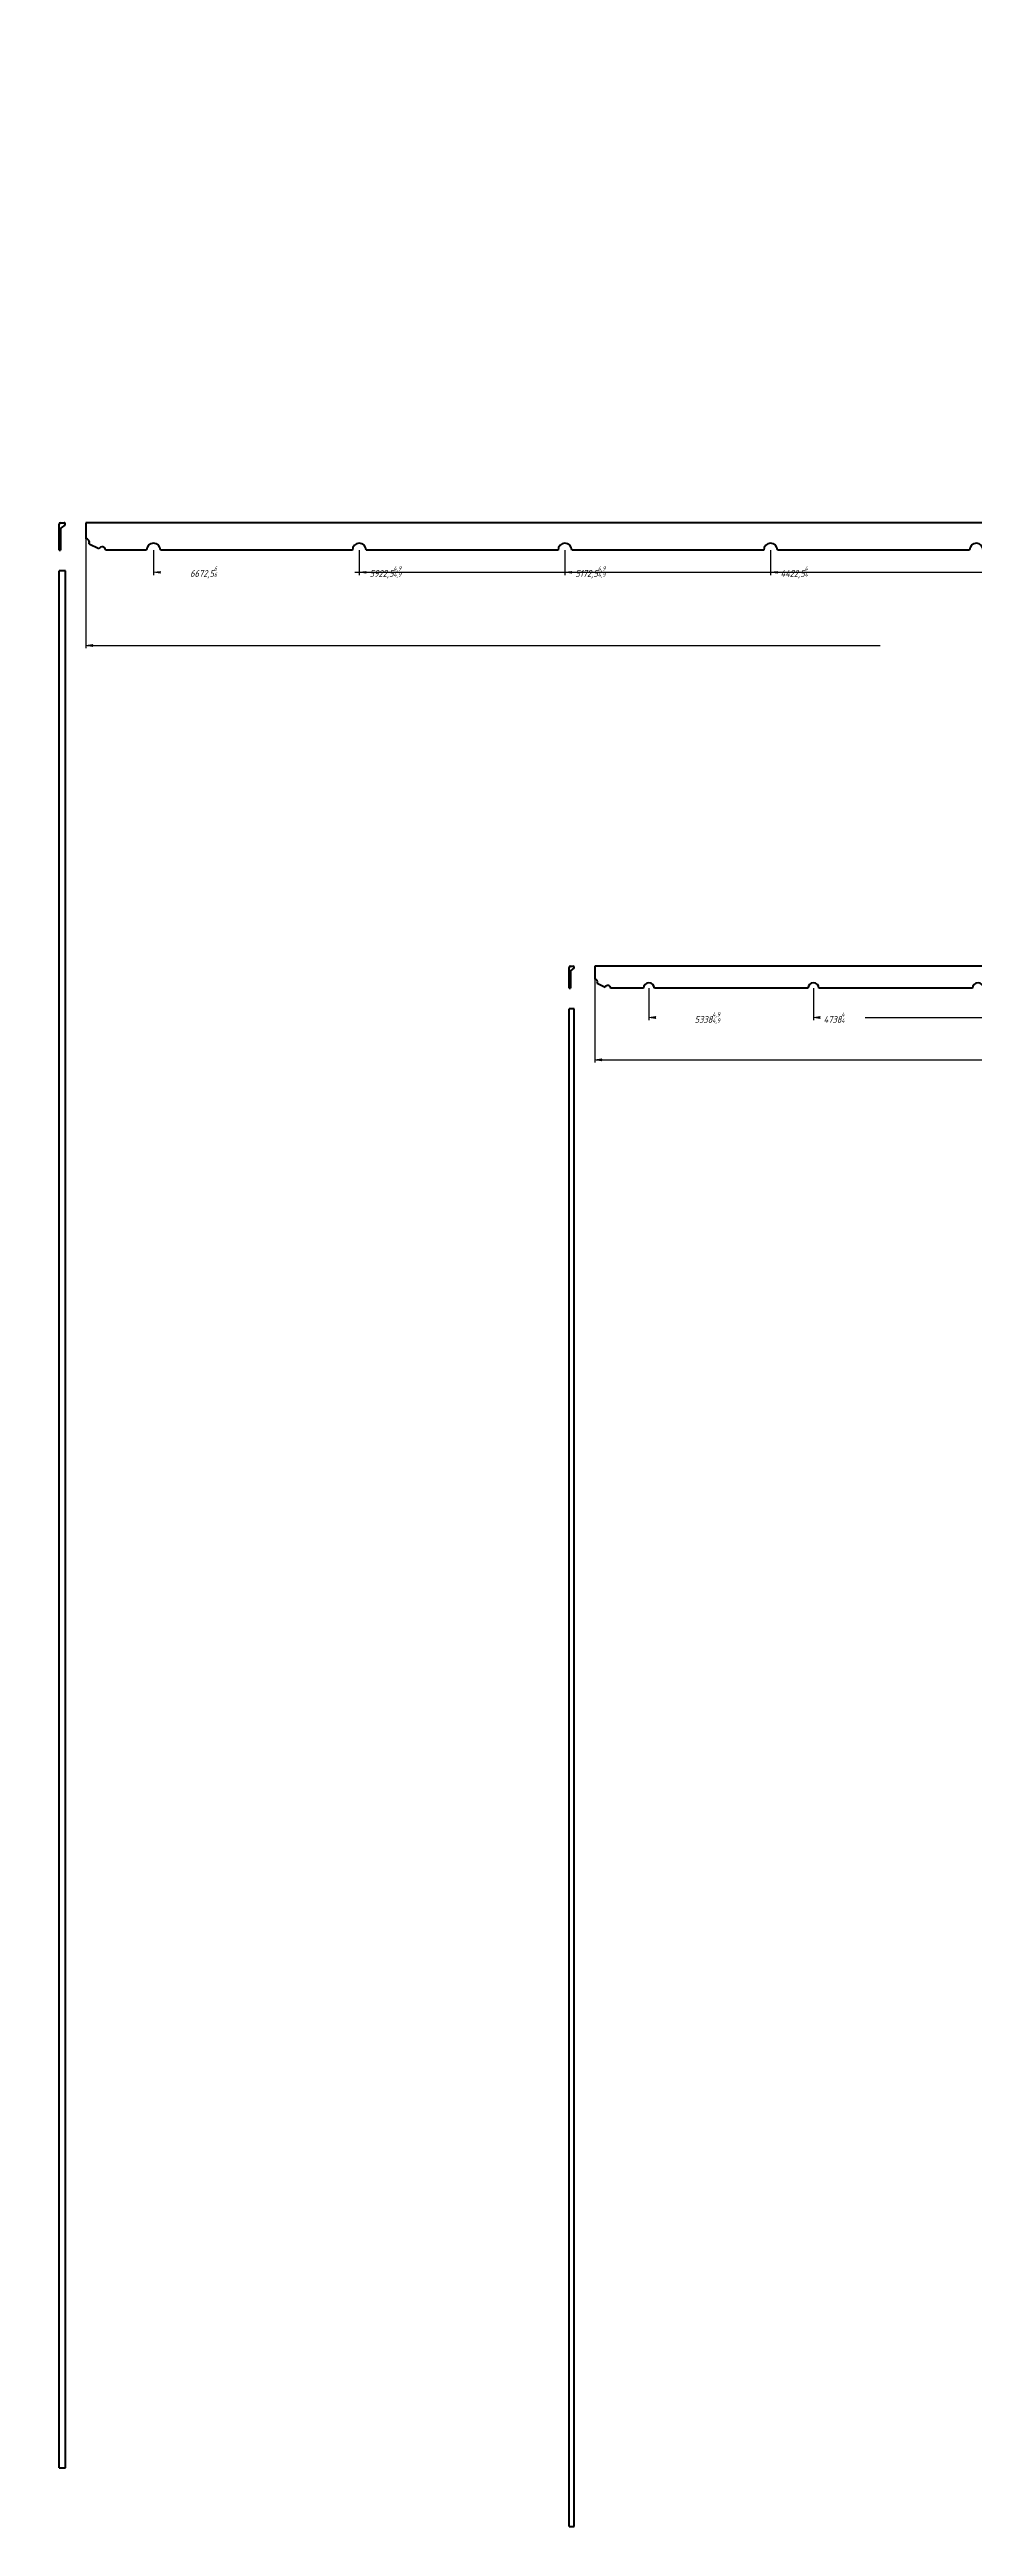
# Model space of a CAD drawing. Header units: millimetres. Extents: x -49 to 3780, y -1510 to 297.
# Drawn here: x -49 to 625, y -1510 to 297 of the extents above; entities that cross this region are included whole.
import ezdxf

# ---------------------------------------------------------------- set-up
doc = ezdxf.new("R2010")
doc.units = ezdxf.units.MM
doc.linetypes.add('K5LT_BASIC', pattern=[0])
doc.linetypes.add('K5LT_THIN', pattern=[0])
doc.layers.add('Системный слой', color=7, linetype='Continuous')
doc.layers.add('Системный слой (1)', color=7, linetype='Continuous', true_color=0x909090)
doc.styles.add('KDIMTEXTSTYLE', font='GOST_AU.SHX', dxfattribs={"width": 0.96, "oblique": 15, "height": 5})
doc.dimstyles.new('KDIMSTYLE (0.20)', dxfattribs={"dimtxt": 5, "dimasz": 1, "dimexe": 2, "dimexo": 0, "dimgap": 1, "dimtad": 1, "dimlfac": 5, "dimtxsty": 'KDIMTEXTSTYLE', "dimsah": 1, "dimcen": 0, "dimdle": 1, "dimadec": 0, "dimazin": 0, "dimtfac": 0.667, "dimtmove": 0, "dimatfit": 3, "dimfxl": 1, "dimtvp": 1, "dimtolj": 1, "dimtzin": 0, "dimarcsym": 0})

# ---------------------------------------------------------------- blocks, each defined once
blk = doc.blocks.new('KDIMARROW_01')
at = {"layer": 'Системный слой'}
blk.add_hatch(color=0, dxfattribs=at).paths.add_polyline_path([(-5, -0.7), (0, 0), (-5, 0.7), (-4.5, 0)])
at = {"layer": 'Системный слой', "color": 0, "linetype": 'K5LT_THIN', "lineweight": 18}
for p, q in [((-4.5, 0), (-5, 0.7)), ((-5, 0.7), (0, 0)), ((0, 0), (-5, -0.7)), ((-5, -0.7), (-4.5, 0))]:
    blk.add_line(p, q, dxfattribs=at)
at = {"layer": 'Системный слой (1)', "color": 0, "linetype": 'K5LT_THIN', "lineweight": 18}
blk.add_line((0, 0), (-1, 0), dxfattribs=at)

msp = doc.modelspace()

# ---------------------------------------------------------------- linework, layer by layer
at = {"layer": 'Системный слой (1)', "color": 5, "linetype": 'K5LT_BASIC', "lineweight": 60, "true_color": 0x0000ff}
for p, q in [((-42.079, -63.1365), (-42.079, -49.1365)), ((-41.079, -48.1365), (-38.5068, -48.1365)), ((-41.079, -52.7615), (-41.079, -63.1365)), ((-37.917, -49.944), (-40.6688, -51.9539)), ((1361.2432, -48.1365), (-22.5068, -48.1365)), ((-22.5068, -48.1365), (-22.5068, -49.1365)), ((-22.5068, -49.1365), (-22.5068, -59.9175)), ((-42.079, -68.1365), (-42.079, -63.1365)), ((-42.079, -63.1365), (-41.079, -63.1365)), ((-42.079, -68.1365), (-41.079, -68.1365)), ((-41.079, -63.1365), (-41.079, -68.1365)), ((-20.2589, -63.5116), (-13.0047, -67.0424)), ((21.7432, -68.1365), (-8.2568, -68.1365)), ((171.7432, -68.1365), (31.7432, -68.1365)), ((321.7432, -68.1365), (181.7432, -68.1365)), ((471.7432, -68.1365), (331.7432, -68.1365)), ((621.7432, -68.1365), (481.7432, -68.1365)), ((-42.079, -1466.8865), (-42.079, -83.1365)), ((-41.079, -83.1365), (-42.079, -83.1365)), ((-42.079, -85.6365), (-42.079, -85.3844)), ((-38.5068, -83.1365), (-41.079, -83.1365)), ((-37.5068, -83.1365), (-38.5068, -83.1365)), ((-37.5068, -1466.8865), (-37.5068, -83.1365)), ((329.9143, -383.7237), (329.9143, -372.5237)), ((330.7143, -371.7237), (332.7721, -371.7237)), ((330.7143, -375.4237), (330.7143, -383.7237)), ((333.244, -373.1698), (331.0425, -374.7777)), ((1455.5721, -371.7237), (348.5721, -371.7237)), ((348.5721, -371.7237), (348.5721, -372.5237)), ((348.5721, -372.5237), (348.5721, -381.1485)), ((329.9143, -387.7237), (329.9143, -383.7237)), ((329.9143, -383.7237), (330.7143, -383.7237)), ((329.9143, -387.7237), (330.7143, -387.7237)), ((330.7143, -383.7237), (330.7143, -387.7237)), ((350.3704, -384.0238), (356.1738, -386.8485)), ((383.9721, -387.7237), (359.9721, -387.7237)), ((503.9721, -387.7237), (391.9721, -387.7237)), ((623.9721, -387.7237), (511.9721, -387.7237)), ((329.9143, -1509.7237), (329.9143, -402.7237)), ((330.7143, -402.7237), (329.9143, -402.7237)), ((329.9143, -404.7237), (329.9143, -404.522)), ((332.7721, -402.7237), (330.7143, -402.7237)), ((333.5721, -402.7237), (332.7721, -402.7237)), ((333.5721, -1509.7237), (333.5721, -402.7237)), ((-42.079, -1466.8865), (-41.079, -1466.8865)), ((-41.079, -1466.8865), (-38.5068, -1466.8865)), ((-38.5068, -1466.8865), (-37.5068, -1466.8865)), ((329.9143, -1509.7237), (330.7143, -1509.7237)), ((330.7143, -1509.7237), (332.7721, -1509.7237)), ((332.7721, -1509.7237), (333.5721, -1509.7237))]:
    msp.add_line(p, q, dxfattribs=at)
for centre, radius, start, end in [((-41.079, -49.1365), 1, 90, 180), ((-40.079, -52.7615), 1, 126.1436729, 180), ((-38.5068, -49.1365), 1, 306.1436729, 90), ((-22.5068, -62.4175), 2.5, 334.0466243, 90), ((-10.7568, -68.1365), 2.5, 0, 154.0466243), ((26.7432, -68.1365), 5, 0, 180), ((176.7432, -68.1365), 5, 0, 180), ((326.7432, -68.1365), 5, 0, 180), ((476.7432, -68.1365), 5, 0, 180), ((626.7432, -68.1365), 5, 0, 180), ((330.7143, -372.5237), 0.8, 90, 180), ((331.5143, -375.4237), 0.8, 126.1436729, 180), ((332.7721, -372.5237), 0.8, 306.1436729, 90), ((348.5721, -383.1485), 2, 334.0466243, 90), ((357.9721, -387.7237), 2, 0, 154.0466243), ((387.9721, -387.7237), 4, 0, 180), ((507.9721, -387.7237), 4, 0, 180), ((627.9721, -387.7237), 4, 0, 180)]:
    msp.add_arc(centre, radius, start, end, dxfattribs=at)

# ---------------------------------------------------------------- dimensions: what is measured, and where the dimension line sits
at = {"layer": 'Системный слой (1)', "color": 7}
for base, p1, p2, location, override in [((1361.2432, -137.6698), (-22.5068, -48.1365), (1361.2432, -48.1365), (669.3682, -137.6698), {"dimexo": 0, "dimpost": '\\H5.0;\\W0.965;\\Q15;<>\\H0.65x;\\S6^6;\\H1.5x;', "dimblk1": 'KDIMARROW_01', "dimblk2": 'KDIMARROW_01', "dimse1": 0, "dimse2": 0, "dimclrt": 7, "dimtolj": 1}), ((1361.2432, -84.3341), (26.7432, -68.1365), (1361.2432, -68.1365), (63.2432, -84.3341), {"dimexo": 0, "dimpost": '\\H5.0;\\W0.965;\\Q15;<>\\H0.65x;\\S6^6;\\H1.5x;', "dimblk1": 'KDIMARROW_01', "dimblk2": 'KDIMARROW_01', "dimse1": 0, "dimse2": 0, "dimclrt": 7, "dimtolj": 1}), ((1361.2432, -84.3341), (176.7432, -68.1365), (1361.2432, -68.1365), (195.8162, -84.3341), {"dimexo": 0, "dimpost": '\\H5.0;\\W0.965;\\Q15;<>\\H0.65x;\\S4,9^4,9;\\H1.5x;', "dimblk1": 'KDIMARROW_01', "dimblk2": 'KDIMARROW_01', "dimse1": 0, "dimse2": 0, "dimclrt": 7, "dimtolj": 1}), ((1361.2432, -84.3341), (326.7432, -68.1365), (1361.2432, -68.1365), (345.2871, -84.3341), {"dimexo": 0, "dimpost": '\\H5.0;\\W0.965;\\Q15;<>\\H0.65x;\\S4,9^4,9;\\H1.5x;', "dimblk1": 'KDIMARROW_01', "dimblk2": 'KDIMARROW_01', "dimse1": 0, "dimse2": 0, "dimclrt": 7, "dimtolj": 1}), ((1361.2432, -84.3341), (476.7432, -68.1365), (1361.2432, -68.1365), (493.898, -84.3341), {"dimexo": 0, "dimpost": '\\H5.0;\\W0.965;\\Q15;<>\\H0.65x;\\S4^4;\\H1.5x;', "dimblk1": 'KDIMARROW_01', "dimblk2": 'KDIMARROW_01', "dimse1": 0, "dimse2": 0, "dimclrt": 7, "dimtolj": 1}), ((1455.5721, -439.8478), (348.5721, -371.7237), (1455.5721, -371.7237), (871.5721, -439.8478), {"dimexo": 0, "dimpost": '\\H5.0;\\W0.965;\\Q15;<>\\H0.65x;\\S4,9^4,9;\\H1.5x;', "dimblk1": 'KDIMARROW_01', "dimblk2": 'KDIMARROW_01', "dimse1": 0, "dimse2": 0, "dimclrt": 7, "dimtolj": 1}), ((1455.5721, -409.0766), (387.9721, -387.7237), (1455.5721, -387.7237), (430.5721, -409.0766), {"dimexo": 0, "dimpost": '\\H5.0;\\W0.965;\\Q15;<>\\H0.65x;\\S4,9^4,9;\\H1.5x;', "dimblk1": 'KDIMARROW_01', "dimblk2": 'KDIMARROW_01', "dimse1": 0, "dimse2": 0, "dimclrt": 7, "dimtolj": 1}), ((1455.5721, -409.0766), (507.9721, -387.7237), (1455.5721, -387.7237), (523.0102, -409.0766), {"dimexo": 0, "dimpost": '\\H5.0;\\W0.965;\\Q15;<>\\H0.65x;\\S4^4;\\H1.5x;', "dimblk1": 'KDIMARROW_01', "dimblk2": 'KDIMARROW_01', "dimse1": 0, "dimse2": 0, "dimclrt": 7, "dimtolj": 1})]:
    msp.add_linear_dim(base=base, p1=p1, p2=p2, location=location, dimstyle='KDIMSTYLE (0.20)', override=override, dxfattribs=at).render()

doc.saveas('drawing.dxf')
